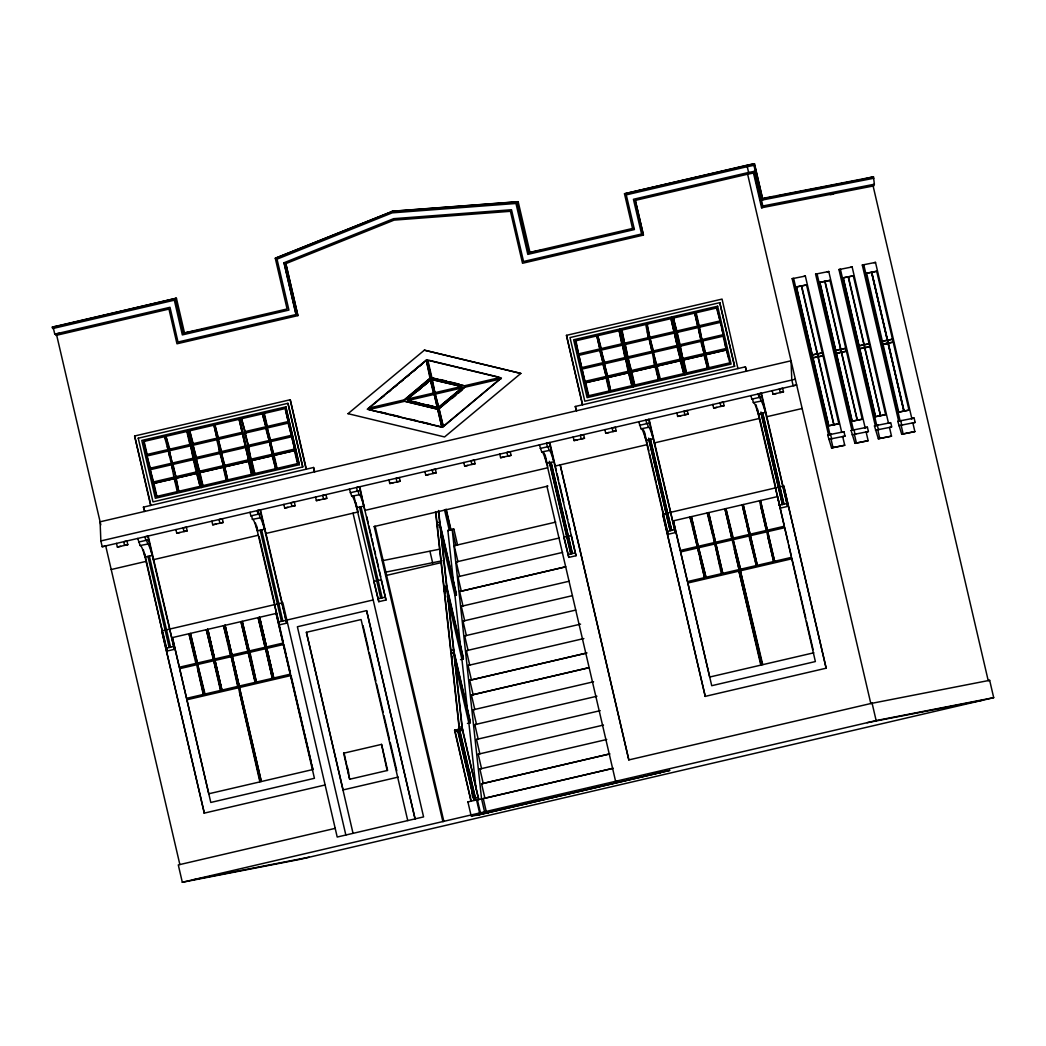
<?xml version="1.0" encoding="UTF-8"?>
<svg xmlns="http://www.w3.org/2000/svg" width="1046" height="1046" viewBox="0 0 1046 1046"><rect width="100%" height="100%" fill="white"/><g stroke="black" fill="none" stroke-linecap="round" stroke-linejoin="round"><path stroke-width="1.5" d="M140.138 545.541L140.844 545.685A22.515 2.157 76.9 0 1 145.041 557.06L152.245 555.374A22.515 2.157 76.9 0 0 148.048 543.998L140.138 545.541L137.745 538.442M351.744 496.222L352.45 496.366A22.515 2.157 76.9 0 1 356.647 507.741L363.838 506.055A22.515 2.157 76.9 0 0 359.641 494.693L351.744 496.222L349.351 489.123M541.75 451.937L542.456 452.081A22.515 2.157 76.9 0 1 546.653 463.456L553.857 461.783A22.515 2.157 76.9 0 0 549.647 450.408L541.75 451.937L539.357 444.851M641.067 428.795L641.773 428.938A22.515 2.157 76.9 0 1 645.983 440.301L653.175 438.627A22.515 2.157 76.9 0 0 648.978 427.252L641.067 428.795L638.675 421.695M347.965 413.719L424.375 350.175L520.83 373.435L444.563 436.953L348.096 413.693M369.029 408.071L426.337 360.334L429.998 378.221L404.436 399.807L430.481 378.129L426.69 361.824M381.986 397.598L384.47 395.519M388.21 392.407L390.707 390.328M394.434 387.216L396.931 385.15M400.67 382.038L403.155 379.96M406.894 376.848L409.391 374.769M413.131 371.657L415.615 369.578M419.354 366.466L421.852 364.4M408.149 398.971L407.169 399.154L430.364 379.842L433.58 391.479M407.652 399.062L430.86 379.737M417.916 390.838L421.577 387.778M424.022 385.752L427.683 382.692M438.771 407.247L461.979 387.922L438.771 407.247L435.214 394.146L443.295 426.65L500.106 379.018M464.699 387.268L438.666 408.96L464.699 387.268L501.086 378.835M452.042 398.448L455.768 395.349M458.24 393.283L461.966 390.184M633.615 228.263L632.555 228.459L624.488 193.758L747.563 165.072L747.89 166.523L626.266 194.87L634.412 229.558L527.812 254.4L515.966 203.473L392.198 212.848L277.02 259.16L288.931 310.074L182.344 334.916L174.342 300.189L52.64 328.562L52.3 327.11L175.375 298.424L183.455 333.138L287.088 308.975L275.281 258.257L392.904 211.174L518.162 201.682L529.969 252.413M392.904 211.174L275.281 258.257M284.067 262.755L296.044 314.519L284.002 262.768L393.623 218.679L511.507 209.749L523.549 261.5L641.577 233.99L633.431 199.289L748.661 172.446M285.872 263.644L297.888 315.617L285.793 263.657L394.107 220.118L510.422 211.305L522.516 263.265L643.421 235.089L635.353 200.374L748.348 174.041M184.501 332.929L176.421 298.228L59.217 325.764M873.188 186.031L874.364 184.24L873.475 176.826L762.56 198.439L754.48 163.725L624.488 193.758M762.037 200.074L762.756 199.904L754.676 165.203L753.957 165.36L762.037 200.074L873.815 178.265M53.424 328.379L54.771 334.158L170.001 307.302L178.003 342.029L296.11 314.506M762.103 206.14L762.822 205.97L754.741 171.256L754.022 171.426L762.103 206.14L874.364 184.24M761.58 207.775L762.299 207.605L754.218 172.904L753.499 173.074L761.58 207.775L873.907 185.861M391.858 211.384L517.116 201.891L528.923 252.622L632.555 228.459M857.563 180.527L873.475 176.826M297.953 315.604L176.97 343.794L168.968 309.08L55.896 335.426L55.556 333.975M831.4 434.208L828.524 434.875L792.175 278.681L793.613 278.354L829.962 434.535L843.991 431.75L844.998 436.09L842.122 436.77M803.916 276.392L805.355 276.066L841.703 432.26M854.817 429.645L851.941 430.311L815.592 274.117L817.031 273.791L853.379 429.984L867.396 427.199L868.402 431.527L865.526 432.207M827.334 271.842L828.772 271.502L865.12 427.696M878.182 425.094L875.306 425.761L838.957 269.567L840.396 269.24L876.744 425.434L890.761 422.636L891.767 426.977L877.751 429.762L879.764 438.444L891.506 436.156L889.492 427.474L890.931 427.147M850.699 267.279L852.137 266.952L888.485 423.146L889.924 422.806M901.547 420.544L898.658 421.211L862.309 265.017L863.761 264.69L900.096 420.871L914.126 418.086L915.132 422.427L912.256 423.107M874.051 262.729L875.502 262.402L911.837 418.596M150.637 505.44L134.62 435.999L290.226 399.742L306.373 469.157M582.609 404.776L566.461 335.348L722.054 299.091L737.927 368.571M138.177 438.222L287.951 403.311L302.752 466.947L152.978 501.858L138.242 438.209M719.779 302.673L570.005 337.57L584.819 401.206L734.593 366.309L719.779 302.673L734.593 366.309M796.333 287.088L801.367 285.911L833.806 424.911L838.853 423.735L806.544 284.904L796.477 286.866L828.785 425.696L838.853 423.735M801.498 286.081L806.544 284.904M285.806 406.868L141.798 440.431L155.331 498.262L299.274 464.712L285.806 406.868L299.274 464.712M824.915 281.518L829.949 280.341L862.257 419.185L858.478 420.061M848.28 276.968L853.314 275.791L885.622 414.621L880.588 415.798L848.424 276.745M167.36 446.694L168.027 449.584L146.662 454.539L143.642 441.53L165.007 436.561L165.673 439.451M190.346 444.38L168.981 449.335L165.948 436.326L187.312 431.37L188.659 437.15M193.575 443.648L192.726 443.805L189.705 430.795L213.946 425.16L216.967 438.169L214.273 426.598M214.888 424.911L239.129 419.289L242.162 432.299L217.921 437.934L214.888 424.911L218.405 437.843M241.521 418.714L245.039 431.632L241.521 418.714L285.192 408.555L288.225 421.564L285.532 409.993M575.967 340.787L578.503 353.901L575.47 340.878L596.835 335.923L599.868 348.933L597.174 337.361M601.659 348.527L600.822 348.697L597.789 335.674L619.154 330.719L621.847 342.29M622.03 330.052L624.567 343.166L621.533 330.144L645.774 324.508L648.324 337.623L647.461 331.739M647.213 324.182L649.762 337.283L646.729 324.273L670.97 318.638L674.003 331.66L671.31 320.089M673.363 318.062L694.727 313.107L697.747 326.117L676.383 331.085L673.363 318.062L676.88 330.994M717.373 309.355L720.066 320.926L698.702 325.881L695.668 312.872L717.033 307.903M866.467 273.424L871.501 272.248L903.809 411.078L898.776 412.255L866.611 273.202L876.679 271.241L908.987 410.071L903.953 411.248L888.132 343.284L893.166 342.107L883.099 344.069M871.645 272.418L876.679 271.241M192.726 443.805L216.967 438.169M244.555 431.723L265.906 426.768L262.389 413.85L265.906 426.768M264.677 413.353L263.827 413.51L266.861 426.533L288.225 421.564M578.503 353.901L599.868 348.933M600.822 348.697L622.174 343.742M624.567 343.166L648.808 337.531M649.762 337.283L674.003 331.66M150.702 468.111L149.866 468.281L147.002 455.991L168.367 451.022L169.792 457.167M169.321 450.787L172.172 463.077L169.321 450.787L190.673 445.831L192.817 455.049M196.766 457.377L195.929 457.547L193.065 445.256L216.823 439.712L219.673 452.003L218.732 445.766M218.261 439.385L242.502 433.75L245.352 446.041L221.124 451.676L218.261 439.385L221.608 451.571M245.379 433.083L248.242 445.374L244.882 433.175L266.246 428.219M267.201 427.971L288.565 423.015L291.416 435.306L270.064 440.261L267.201 427.971L270.548 440.17M578.843 355.339L600.129 350.397L602.993 362.687L581.707 367.63L578.843 355.339L581.707 367.63M604.85 362.269L604.013 362.439L601.149 350.135L622.514 345.18L625.024 355.941M625.39 344.513L627.77 356.895L624.907 344.605L649.148 338.969L652.011 351.273L649.501 340.512M653.789 350.868L652.952 351.025L650.089 338.734L674.33 333.099L677.193 345.402L674.696 334.642M700.951 339.858L679.586 344.827L676.723 332.523L698.087 327.568L700.951 339.858L698.806 330.641M699.526 327.228L701.892 339.623L699.042 327.333L720.393 322.364L721.112 325.437M404.436 399.807L368.545 408.162L369.526 407.966M407.169 399.154L433.933 392.943M434.875 392.695L461.639 386.484L431.802 379.502L434.875 392.695L432.299 379.41M427.291 360.099L431.436 377.881L464.372 385.83L499.779 377.58M404.776 401.259L437.712 409.195L404.776 401.259L368.885 409.601L441.857 426.99L438.052 410.686M434.26 394.381L407.509 400.605L437.333 407.587L434.26 394.381L441.857 426.99M435.214 394.146L461.979 387.922M149.866 468.281L171.23 463.326L168.367 451.022M172.172 463.077L193.536 458.122M195.929 457.547L220.17 451.911M247.745 445.465L269.11 440.51L266.612 429.749M604.013 362.439L625.377 357.471M627.77 356.895L652.011 351.273M652.952 351.025L677.193 345.402M701.892 339.623L723.257 334.668L721.832 328.509M153.906 481.853L153.056 482.023L150.206 469.719L171.557 464.764L172.995 470.909M173.008 464.424L175.859 476.728L172.512 464.529L193.876 459.56M196.269 458.985L220.51 453.363L223.36 465.653L199.119 471.288L196.269 458.985L199.616 471.184M221.451 453.114L245.692 447.492L248.556 459.782L224.315 465.418L221.451 453.114L224.798 465.313M248.569 446.812L250.948 459.207L248.085 446.917L269.45 441.948L272.313 454.252L269.803 443.491M270.391 441.713L291.756 436.757L294.619 449.048L273.254 454.003L270.391 441.713L273.751 453.912M582.034 369.081L603.333 364.139L606.196 376.429L584.897 381.372L582.034 369.081L584.897 381.372M608.053 376.011L607.216 376.168L604.353 363.877L625.717 358.922L628.215 369.683M631.797 370.48L630.96 370.637L628.097 358.347L652.338 352.711L654.718 365.106L653.776 358.856M656.993 364.609L656.156 364.766L653.292 352.476L677.533 346.841M680.41 346.174L682.777 358.556L679.926 346.265L700.794 341.401L704.141 353.6L701.644 342.84M705.932 353.195L705.096 353.365L702.232 341.074L723.1 336.197L725.963 348.501L725.022 342.251M153.056 482.023L174.421 477.054M175.375 476.819L196.74 471.864M250.948 459.207L272.313 454.252M607.216 376.168L628.568 371.212M630.96 370.637L655.201 365.002M656.156 364.766L680.397 359.131L677.886 348.383M682.777 358.556L704.141 353.6M705.096 353.365L726.46 348.396M177.794 491.515L156.429 496.484L153.396 483.461L174.76 478.506L176.107 484.285M175.715 478.27L197.066 473.302L176.199 478.166L178.735 491.28L175.715 478.27L176.552 478.1M203.329 485.579L202.493 485.749L199.459 472.727L223.7 467.104L226.394 478.663M224.655 466.856L227.675 479.879L224.655 466.856L248.896 461.234L251.589 472.792M255.146 473.498L254.309 473.668L251.288 460.645L272.64 455.69L251.772 460.554L254.806 473.577M277.465 468.307L276.628 468.464L273.594 455.455L294.959 450.486L297.652 462.057M589.107 395.676L588.27 395.833L585.237 382.823L606.105 377.959L609.138 390.969M607.543 377.619L628.908 372.664L631.941 385.673L610.576 390.642L607.543 377.619L628.908 372.664M635.17 384.941L634.334 385.098L631.3 372.088L655.044 366.545L658.562 379.476L656.888 372.232M656.496 366.218L680.24 360.674L683.757 373.605L659.516 379.227L656.496 366.218L680.724 360.582M707.514 368.061L686.15 373.017L683.116 360.007L703.997 355.143L707.514 368.061L704.821 356.49M709.293 367.656L708.456 367.826L705.435 354.803L726.787 349.848L728.474 357.078M153.396 483.461L174.76 478.506M199.459 472.727L223.7 467.104M225.138 466.764L248.896 461.234M273.594 455.455L294.959 450.486M585.237 382.823L605.111 378.207M655.541 366.453L631.784 371.984L634.817 385.006M704.481 355.052L683.613 359.916L686.634 372.925M726.787 349.848L705.919 354.712L708.953 367.721M178.735 491.28L200.1 486.325L197.406 474.753M202.493 485.749L226.734 480.114M227.675 479.879L251.916 474.243M254.309 473.668L275.673 468.713L272.98 457.141M276.628 468.464L297.979 463.509M588.27 395.833L609.622 390.877M634.334 385.098L658.562 379.476M708.456 367.826L729.82 362.857L726.303 349.939M143.433 507.127L144.727 511.402L143.433 507.127L313.578 467.484L314.584 471.824L313.578 467.484M575.274 406.476L576.568 410.764L575.274 406.476L745.406 366.832L746.413 371.173L745.406 366.832M817.188 353.888L812.154 355.052L796.699 288.67M817.318 354.045L822.352 352.881L812.297 354.829M840.605 349.325L835.558 350.502L819.75 282.525L824.784 281.348L857.223 420.348M840.736 349.482L845.769 348.318L835.702 350.279M860.178 345.651L863.957 344.775M864.101 344.932L869.134 343.768L859.067 345.729M882.288 341.388L887.322 340.225M817.854 356.778L812.82 357.954L828.641 425.918L833.675 424.741M817.998 356.948L823.032 355.771L812.964 357.732M841.272 352.214L836.238 353.391L852.059 421.355M836.369 353.548L838.892 352.973M841.402 352.384L846.449 351.208L836.382 353.169M864.637 347.664L859.59 348.841L875.41 416.805L880.457 415.628L848.149 276.798L843.102 277.975L858.923 345.938M864.767 347.834L869.801 346.657L859.747 348.619M882.955 344.291L888.276 343.062M884.354 344.16L886.864 343.572M179.86 864.558L105.738 546.025L102.207 546.718L100.861 540.939L795.339 379.214M102.207 546.718L796.673 384.993L793.143 385.686L791.796 379.907L791.038 360.778L100.102 521.81L100.861 540.939M116.511 543.397L117.361 547.006L127.808 544.691L126.971 541.083L123.716 541.71L124.552 545.332L127.808 544.691M138.595 542.063L146.492 540.246L147.8 543.776M175.898 529.551L176.735 533.172L187.195 530.858L186.345 527.236L183.089 527.877L183.939 531.499L187.195 530.858M211.88 521.17L212.717 524.778L223.177 522.477L222.34 518.855L219.085 519.496L219.922 523.105L223.177 522.477M250.033 512.279L250.87 515.887L258.78 514.083M283.858 504.394L284.695 508.003L295.155 505.702L294.305 502.08L291.05 502.721L291.899 506.329L295.155 505.702M315.526 497.007L316.363 500.629L326.823 498.314L325.973 494.706L322.717 495.333L323.567 498.955L326.823 498.314M350.188 492.744L358.098 490.927L358.935 494.549M388.929 479.905L389.779 483.514L400.226 481.212L399.389 477.591L396.133 478.231L396.97 481.84L400.226 481.212M424.924 471.511L425.761 475.132L436.221 472.818L435.371 469.209L432.116 469.837L432.966 473.459L436.221 472.818M463.783 462.463L464.633 466.071L475.08 463.757L474.243 460.148L470.988 460.776L471.824 464.398L475.08 463.757M499.779 454.069L500.616 457.69L511.063 455.376L510.226 451.754L506.97 452.395L507.807 456.004L511.063 455.376M540.194 448.459L548.104 446.642L548.941 450.264M573.182 436.966L574.032 440.575L584.479 438.261L583.642 434.652L580.386 435.28L581.223 438.902L584.479 438.261M604.85 429.579L605.699 433.201L616.146 430.887L615.31 427.265L612.054 427.906L612.891 431.514L616.146 430.887M639.524 425.317L647.435 423.499L648.272 427.108M676.827 412.804L677.664 416.426L688.124 414.111L687.274 410.49L684.019 411.13L684.869 414.739L688.124 414.111M712.81 404.423L713.66 408.032L724.107 405.717L723.27 402.109L720.014 402.736L720.851 406.358L724.107 405.717M750.963 395.532L751.799 399.141L759.71 397.323M772.196 390.576L773.033 394.198L783.48 391.884L782.643 388.275L779.388 388.903L780.224 392.525L783.48 391.884M250.87 515.887L251.576 515.756L252.413 519.365L260.323 517.835A22.515 2.157 76.9 0 1 264.52 529.211L264.939 529.132M751.799 399.141L752.505 399.01L753.355 402.618L761.253 401.089A22.515 2.157 76.9 0 1 765.45 412.464L765.868 412.385M264.52 529.211L257.329 530.884A22.515 2.157 76.9 0 0 253.119 519.509L252.413 519.365M765.45 412.464L758.258 414.138A22.515 2.157 76.9 0 0 754.048 402.762L753.355 402.618M111.203 569.534L146.061 561.388M355.888 502.59L358.072 511.991L265.527 533.552M365.132 510.343L547.659 467.797M555.138 466.058L647.409 444.563L648.873 450.878M802.151 408.502L766.457 416.805M374.207 526.53L375.187 526.334L443.844 821.358L442.863 821.555L374.207 526.53L547.921 486.076L546.94 486.272L615.597 781.297L616.578 781.101M853.314 421.067L857.092 420.191M842.71 436.587L844.737 445.269L831.557 447.897L827.687 435.044L830.563 434.365L831.57 438.705M841.102 432.429L843.991 431.75M866.127 432.037L868.154 440.706L854.974 443.334L851.104 430.481L853.981 429.801L854.987 434.142M864.519 427.866L867.396 427.199M891.506 436.156L878.326 438.784L874.456 425.931L877.346 425.251L878.352 429.592M912.857 422.924L914.871 431.606L901.691 434.234L897.821 421.381L900.698 420.701L901.717 425.042M911.249 418.766L914.126 418.086M828.693 439.372L832.42 438.549M852.111 434.822L855.824 433.985M875.476 430.272L879.189 429.435M585.525 653.332L471.419 679.926L468.059 665.465L469.732 665.138L466.372 650.677L468.046 650.351L464.685 635.89L466.359 635.563L462.999 621.102L464.672 620.775L461.312 606.314L462.986 605.987L459.625 591.526L565.794 566.775L461.299 591.199L457.926 576.738L459.612 576.411L456.239 561.95L457.926 561.624L454.212 545.711L457.573 545.058L453.872 529.145L450.996 529.825L446.224 509.31M898.828 425.709L902.554 424.885M831.557 447.897L844.737 445.269M854.974 443.334L868.154 440.706M878.326 438.784L879.764 438.444M901.691 434.234L914.871 431.606M382.405 560.695L439.412 549.228M454.212 545.711L555.74 522.111M385.085 572.267L442.105 560.8M385.948 575.522L441.556 562.552M456.239 561.95L559.349 537.984M161.764 630.921L204.31 813.121L161.764 630.921L169.831 629.051L148.205 536.127L144.949 536.768L145.786 540.377L148.624 539.828M662.706 514.174L705.239 696.375L662.706 514.174L670.761 512.305M670.617 512.331L783.036 486.142M782.892 486.168L783.755 485.972L826.157 668.198L705.109 696.401M276.066 613.44L314.428 778.302L210.795 802.452L172.42 637.589L276.562 613.335M673.363 520.843L777.492 496.589L815.37 661.556L711.725 685.705L673.363 520.843L680.253 550.484L697.303 546.535L692.583 526.256M457.926 576.738L562.617 552.406M143.315 549.595L166.249 648.167L167.203 651.004L174.394 649.331L169.687 629.077L282.106 602.888L260.48 509.964L257.224 510.605L258.061 514.214L260.899 513.664M286.003 620.265L278.524 622.004L279.478 624.841L286.682 623.155L281.962 602.914L282.825 602.718L337.204 837.035L423.578 816.9L353.038 513.168M353.875 495.804L378.796 601.685L386 600.012L381.293 579.759M568.815 557.4L576.006 555.727L571.299 535.474L563.82 537.213L568.815 557.4L544.221 453.01M643.552 429.867L667.178 531.42L668.133 534.258L675.324 532.584L649.135 419.381L645.879 420.021L646.716 423.63L649.553 423.081M786.932 503.518L779.453 505.244L780.408 508.095L787.612 506.408L761.41 393.218L758.154 393.845L758.991 397.467L761.828 396.918M445.504 587.499L446.943 587.159L463.103 656.587L463.365 658.954L460.488 659.621M445.766 589.866L444.328 590.206L451.284 654.012L450.931 652.9L453.82 652.22L454.16 653.345L470.321 722.76L467.444 723.427M366.61 610.629L415.079 818.887L366.61 610.629L297.378 626.763L345.847 835.022M460.959 650.455L454.958 595.475L456.396 595.135L456.148 592.768L439.634 522.242L436.757 522.908L437.843 527.184M353.038 833.335L306.4 632.294L361.092 619.546L407.744 820.587M196.373 663.282L179.324 667.23L172.42 637.589M208.193 635.85L213.646 659.255L197.315 663.046L190.424 633.392L197.459 663.02M214.587 659.019L207.696 629.365L214.587 659.019L230.918 655.227M231.859 654.992L224.968 625.338L231.859 654.992L248.19 651.2L242.737 627.796M265.462 647.186L249.144 650.965L242.241 621.324L249.275 650.939M266.416 646.938L259.513 617.297L266.416 646.938L283.453 642.989M698.244 546.3L691.354 516.646L698.244 546.3L714.575 542.508L713.49 537.827M715.529 542.273L708.626 512.618L715.529 542.273L749.119 534.454L746.936 525.092M750.074 534.218L743.17 504.564L750.074 534.218L766.391 530.427L759.488 500.786M767.346 530.191L760.442 500.55L767.346 530.191L784.382 526.243M220.876 690.347L204.558 694.139L197.655 664.485L213.972 660.706L220.876 690.347L218.692 680.985M214.927 660.457L221.83 690.112L214.927 660.457L231.258 656.679L237.782 684.764M232.199 656.443L239.103 686.084L232.199 656.443L248.53 652.652L255.42 682.306L252.151 668.25M249.968 652.312L256.375 682.057L249.471 652.416L265.802 648.625L272.339 676.71M266.743 648.389L273.647 678.03L266.743 648.389L283.793 644.428L285.976 653.789M699.094 554.223L697.63 547.986L680.593 551.935L687.497 581.576L704.533 577.627L699.813 557.348M698.584 547.738L705.972 577.287L698.584 547.738L714.915 543.959L721.322 573.705M715.856 543.711L722.76 573.365L715.856 543.711L732.187 539.932L739.077 569.573L734.357 549.294M733.128 539.684L740.516 569.246L733.128 539.684L749.459 535.905M750.4 535.67L757.304 565.311L750.4 535.67L766.731 531.878L773.635 561.532L767.816 536.559M767.686 531.643L774.576 561.284L767.686 531.643L784.722 527.681L787.991 541.723M461.312 606.314L569.155 581.236M462.999 621.102L572.437 595.658M197.799 669.414L203.604 694.374L186.567 698.336L179.664 668.682L196.7 664.733L203.251 694.439M221.83 690.112L238.148 686.32M239.103 686.084L255.42 682.306M256.375 682.057L272.692 678.279M273.647 678.03L290.696 674.082M705.488 577.392L721.805 573.6M722.76 573.365L739.077 569.573M740.032 569.338L756.35 565.546L755.264 560.865M757.304 565.311L773.635 561.532M774.576 561.284L791.626 557.335M303.785 730.356L291.023 675.52L186.894 699.774L208.769 793.783L260.362 781.78M798.516 586.976L791.953 558.773L687.823 583.027L709.698 677.037L761.253 665.034M464.685 635.89L575.705 610.08M452.722 653.672L454.16 653.345M466.372 650.677L580.569 624.135M468.059 665.465L583.838 638.544M588.793 667.753L473.119 694.714L469.746 680.253L587.015 652.926M657.673 773.099L669.937 770.379L486.612 813.03L483.252 798.569L613.204 768.287L484.926 798.242L481.565 783.781L609.923 753.865L483.239 783.454L479.879 768.993L481.552 768.666L478.192 754.205L479.866 753.878L476.505 739.417L478.179 739.091L474.806 724.63L476.492 724.303L473.119 709.829L474.806 709.502L471.432 695.041L588.702 667.714M473.119 709.829L593.566 681.77M468.621 720.733L470.059 720.393L453.559 649.867L450.682 650.534L451.035 651.645M343.572 753.225L381.555 744.386L387.608 770.418L349.625 779.257L344.134 753.107M474.806 724.63L596.926 696.231M454.853 730.239L471.066 801.158L454.579 730.304L457.73 729.572L474.217 800.438L457.455 729.624L462.162 728.709L438.418 510.997M454.579 730.304L462.162 728.709L478.702 799.562L461.94 726.669L459.05 727.336L475.812 800.242L484.926 798.242M438.588 510.513L462.541 730.147L459.665 730.814L475.812 800.242M261.317 781.532L239.442 687.536L261.317 781.532L312.898 769.529L311.813 764.835M813.84 652.782L762.246 664.785L740.372 570.789L762.73 664.694M476.505 739.417L600.195 710.652M204.179 813.147L325.228 784.945M478.192 754.205L603.477 725.061M398.265 777.086L343.088 789.926L306.4 632.294M479.879 768.993L606.745 739.483M754.218 172.904L747.629 174.211L870.808 703.527L989.66 680.318L993.7 697.669L299.875 859.381L182.318 882.275L178.291 864.924L335.321 828.327M628.829 759.919L560.185 464.882L628.829 759.919L872.246 703.187M475.564 797.876L478.44 797.209M470.935 814.899L467.902 801.89L477.381 799.706L480.415 812.729M989.66 680.318L988.222 680.658L873.122 186.044M182.318 882.275L876.143 720.576L993.7 697.669M661.033 772.445L476.309 815.37L488.56 812.65M517.116 201.891L518.162 201.682M747.563 165.072L754.48 163.725M754.676 165.203L747.249 166.667L748.596 172.459M754.741 171.256L747.942 172.616L748.282 174.054M635.275 200.387L643.421 235.089M175.375 298.424L176.421 298.228M52.3 327.11L57.831 326.025M54.771 334.158L59.4 333.256M761.318 199.093L774.053 196.609M777.23 195.981L817.044 188.228M820.234 187.613L860.034 179.86M528.923 252.622L542.652 249.942M830.354 194.713L833.518 194.085M183.455 333.138L201.943 329.529M424.375 350.175L520.83 373.435M792.175 278.681L805.355 276.066M815.592 274.117L828.772 271.502M838.957 269.567L852.137 266.952M862.309 265.017L875.502 262.402M829.949 280.341L819.894 282.302L852.202 421.133L862.257 419.185M853.314 275.791L843.246 277.752L875.554 416.583L885.622 414.621M566.461 335.348L582.465 404.802M671.519 316.964L685.052 374.808M694.727 313.107L697.747 326.117M695.668 312.872L696.505 312.702M619.69 329.045L633.222 386.876M646.729 324.273L647.566 324.116M619.154 330.719L621.69 343.833M621.533 330.144L622.383 329.987M597.789 335.674L601.306 348.606M575.47 340.878L576.32 340.721M290.226 399.742L306.099 469.209M287.951 403.311L302.752 466.947M720.066 320.926L716.549 308.008M431.436 377.881L432.403 377.698M134.62 435.999L150.912 505.388M676.383 331.085L677.233 330.915M720.393 322.364L723.257 334.668M699.042 327.333L699.879 327.163M239.678 417.615L253.21 475.446M676.723 332.523L677.56 332.367M650.089 338.734L653.449 350.933M239.129 419.289L242.162 432.299M187.862 429.697L201.381 487.528M624.907 344.605L625.743 344.448M622.514 345.18L624.88 357.575M601.149 350.135L604.51 362.334M189.705 430.795L193.222 443.713M165.948 436.326L169.818 449.179M143.642 441.53L144.479 441.36M461.639 386.484L431.802 379.502M464.372 385.83L431.92 377.789L427.775 360.007M702.232 341.074L703.069 340.904M266.861 426.533L267.698 426.363M679.926 346.265L680.763 346.108M653.292 352.476L656.64 364.675M602.993 362.687L599.711 350.475M217.921 437.934L218.758 437.764M625.717 358.922L628.084 371.304M628.097 358.347L631.457 370.546M242.502 433.75L245.352 446.041M244.882 433.175L245.732 433.005M604.353 363.877L607.7 376.076M168.027 449.584L164.51 436.666M193.065 445.256L196.413 457.455M190.673 445.831L193.052 458.213M147.002 455.991L150.349 468.19M680.397 359.131L677.05 346.945M291.416 435.306L288.068 423.107M705.435 354.803L706.272 354.646M269.11 440.51L265.762 428.311M270.064 440.261L270.901 440.105M683.116 360.007L683.953 359.85M291.756 436.757L294.619 449.048M606.196 376.429L602.914 364.217M221.124 451.676L221.961 451.506M631.3 372.088L632.137 371.918M248.085 446.917L248.922 446.747M245.692 447.492L248.556 459.782M171.557 464.764L173.937 477.159M172.512 464.529L173.348 464.359M150.206 469.719L153.553 481.918M273.254 454.003L274.091 453.846M660.353 379.07L656.98 366.113M631.941 385.673L628.424 372.755M223.36 465.653L220.013 453.454M224.315 465.418L225.151 465.248M251.288 460.645L252.125 460.488M610.576 390.642L608.04 377.528M199.119 471.288L199.969 471.118M882.432 341.166L892.5 339.205L887.453 340.381L872.011 274M836.512 353.339L838.957 352.855M884.458 343.99L886.903 343.519M275.673 468.713L272.156 455.781M200.1 486.325L196.583 473.407M773.033 394.198L776.289 393.558M713.66 408.032L716.915 407.404M677.664 416.426L680.92 415.785M761.004 400.853L758.86 393.714M605.699 433.201L608.955 432.56M574.032 440.575L577.287 439.948M550.235 446.237L547.398 446.786L546.561 443.164L549.817 442.536L556.38 470.765M500.616 457.69L503.871 457.05M464.633 466.071L467.889 465.444M425.761 475.132L429.017 474.492M389.779 483.514L393.035 482.886M360.229 490.509L357.392 491.071L356.542 487.449L359.798 486.821L364.858 510.396M316.363 500.629L319.618 499.988M284.695 508.003L287.951 507.375M212.717 524.778L215.986 524.151M759.265 418.478L654.181 442.968M176.735 533.172L179.99 532.532M260.075 517.6L257.931 510.461M117.361 547.006L120.617 546.378M258.336 535.225L153.252 559.715M898.919 412.032L908.987 410.071M827.687 435.044L828.524 434.875M851.104 430.481L851.941 430.311M874.456 425.931L875.306 425.761M897.821 421.381L898.658 421.211M844.998 436.09L830.969 438.875L832.995 447.557M868.402 431.527L854.386 434.312L856.413 442.994M915.132 422.427L901.116 425.212L903.129 433.894M453.872 529.145L447.871 530.479L454.003 586.688M783.755 485.972L826.157 668.198M775.413 487.894L780.408 508.095M742.215 504.813L749.119 534.454M381.424 579.732L373.814 581.498L378.796 601.685M779.022 505.362L779.741 505.192M274.483 604.64L279.478 624.841M674.657 529.681L667.466 531.368M162.208 630.816L144.649 553.478M575.339 552.837L568.135 554.511M571.011 553.844L549.333 461.312M240.946 621.625L248.19 651.2M385.32 597.122L378.129 598.796M380.731 598.181L359.523 507.062M382.169 597.841L360.962 506.735M373.095 599.973L286.866 620.069M281.4 621.324L260.206 530.217M282.838 620.997L261.644 529.877M278.092 622.109L278.811 621.939M169.125 647.5L147.931 556.38M170.563 647.16L149.369 556.054M173.728 646.428L166.523 648.115M459.625 591.526L461.299 591.199M714.575 542.508L707.188 512.958M697.303 546.535L689.915 516.986L691.851 523.131M697.63 547.986L704.533 577.627M230.421 655.332L223.53 625.678L228.368 644.31M265.802 648.625L272.352 678.344L265.449 648.69M213.646 659.255L206.258 629.705L207.474 632.725M249.471 652.416L250.452 652.22M195.877 663.373L188.986 633.732L194.922 657.045M231.258 656.679L237.664 686.424M197.655 664.485L205.042 694.047M756.35 565.546L748.962 535.997M238.488 687.771L259.879 781.872M469.746 680.253L471.419 679.926M471.432 695.041L473.119 694.714M381.555 744.386L387.125 770.51M462.541 730.147L455.193 731.69M312.898 769.529L290.683 675.598M481.565 783.781L483.239 783.454M867.042 722.734L982.782 700.179M477.381 799.706L476.545 799.876L479.565 812.886M467.902 801.89L468.739 801.72M661.281 772.066L662.118 771.909L652.639 774.079L653.475 773.922M479.905 814.337L480.742 814.18L471.275 816.351L472.112 816.181M193.379 879.738L309.119 857.184M429.357 360.386L498.694 377.096M440.248 379.58L446.524 381.097M449.662 381.855L459.076 384.13M413.118 401.533L419.289 403.024M427.016 404.88L433.188 406.371M409.535 400.88L437.333 407.587M380.888 412.072L387.19 413.601M390.341 414.36L399.794 416.635M410.83 419.289L417.132 420.819M420.283 421.577L429.736 423.852M787.612 506.408L760.991 393.296M675.324 532.584L648.716 419.472M576.006 555.727L549.398 442.615M386 600.012L359.379 486.9M286.682 623.155L260.062 510.043M174.394 649.331L147.787 536.219M437.372 526.386L437.019 525.275L439.895 524.608L456.396 595.135M446.943 587.159L446.603 586.048L443.726 586.728L444.066 587.839L435.881 512.788M871.789 272.195L904.097 411.026M825.059 281.296L857.367 420.126M801.641 285.859L833.963 424.689M872.103 703.213L876.143 720.576M762.743 413.222L783.912 504.211L762.573 413.131M760.939 411.993L782.473 504.551L761.135 413.471M757.5 408.999L775.465 486.233M756.088 404.815L784.042 524.739M788.723 544.848L791.26 555.766M799.249 590.114L805.812 618.317M806.544 621.442L813.108 649.644M723.597 336.106L724.316 339.179M760.586 505.466L766.025 528.871M742.582 506.369L746.216 521.98M749.825 537.461L754.545 557.753M696.165 312.767L699.186 325.79M702.729 340.97L705.579 353.26M733.285 538.154L725.898 508.591L732.801 538.245M760.9 663.465L738.934 571.116L760.808 665.125M677.22 332.432L680.07 344.722M681.064 362.034L683.417 372.154M708.037 514.423L710.574 525.34M711.306 528.465L712.757 534.702M715.268 545.515L719.988 565.808M650.468 439.398L671.637 530.387L650.298 439.294M648.664 438.156L670.198 530.714L648.86 439.634M644.493 432.024L647.043 442.994M649.605 454.029L656.221 482.428M656.953 485.579L668.133 534.258M606.602 377.854L609.295 389.426M585.721 382.718L588.754 395.741M557.113 473.916L558.59 480.232M559.322 483.383L563.729 502.315M565.559 510.213L567.769 519.679M568.501 522.83L569.965 529.145M551.137 462.541L572.319 553.53L550.967 462.45M549.529 462.79L570.737 553.896M545.162 455.18L547.725 466.15M439.15 408.868L443.295 426.65M430.364 379.842L433.436 393.035M455.899 545.384L452.199 529.472L481.578 798.896L484.599 811.905M445.936 509.363L450.708 529.877L447.832 530.544L449.27 530.204L444.498 509.703M441.007 535.526L454.958 595.475M463.365 658.954L446.851 588.414L443.975 589.081L445.06 593.357M447.23 596.181L461.927 659.281L467.745 712.64M444.432 589.408L445.178 592.572M429.984 551.425L432.678 562.996M454.565 661.569L468.883 723.087L476.113 789.442M451.65 655.594L452.382 658.745M366.741 516.632L368.205 522.935M368.95 526.099L371.147 535.565M371.879 538.716L373.344 545.031M374.089 548.182L375.553 554.498M376.285 557.649L378.495 567.115M379.227 570.266L380.692 576.581M363.054 625.756L368.558 649.396M369.29 652.547L375.893 680.92M376.625 684.071L383.228 712.457M383.96 715.608L389.465 739.247M390.197 742.399L396.8 770.784M294.462 450.591L297.495 463.6M347.337 766.888L348.763 773.02M343.637 753.212L349.704 779.231M264.324 413.418L267.358 426.428M274.078 455.363L277.112 468.373M248.399 461.325L251.432 474.335M256.571 525.746L257.656 530.44M259.12 536.716L274.536 602.98M255.512 523.118L283.113 641.486M286.696 656.914L290.33 672.526M304.517 733.494L311.08 761.697M276.209 613.401L283.1 643.055M283.44 644.506L290.343 674.147M259.656 617.271L266.547 646.912M266.887 648.363L273.791 678.004M217.306 439.621L218.026 442.693M258.558 617.532L265.096 645.617M223.216 467.196L226.237 480.206M258.218 617.598L265.109 647.252L258.074 617.624M248.883 654.208L251.432 665.138M241.299 623.181L247.837 651.279M248.177 652.717L255.08 682.371M199.956 472.635L202.976 485.645M189.326 440.039L190.006 442.929M194.229 461.103L196.02 468.791M186.829 431.462L189.849 444.472M193.379 459.665L196.243 471.955M225.112 625.312L232.003 654.966M232.343 656.404L239.246 686.058M229.1 647.435L230.551 653.672M239.586 692.465L255.629 761.41M256.348 764.548L259.996 780.211M176.774 487.188L177.454 490.077M174.277 478.597L177.297 491.62M207.827 629.339L214.731 658.993M215.071 660.431L221.961 690.085M214.338 662.262L217.973 677.873M206.389 629.679L213.292 659.32M213.632 660.771L220.523 690.425M144.126 441.425L147.159 454.448M153.893 483.37L156.913 496.379M162.862 632.333L167.203 651.004M56.693 335.243L100.821 524.883M470.059 720.393L470.321 722.76M469.746 771.7L472.583 797.667M451.467 655.633L459.403 728.461M435.541 511.677L459.272 729.376M426.493 359.902L367.277 409.221L442.17 427.278L501.387 377.959L426.493 359.902M717.648 306.216L573.626 339.78L587.094 397.637L731.102 364.073L717.648 306.216M724.943 508.84L731.847 538.481L724.943 508.84"/></g></svg>
